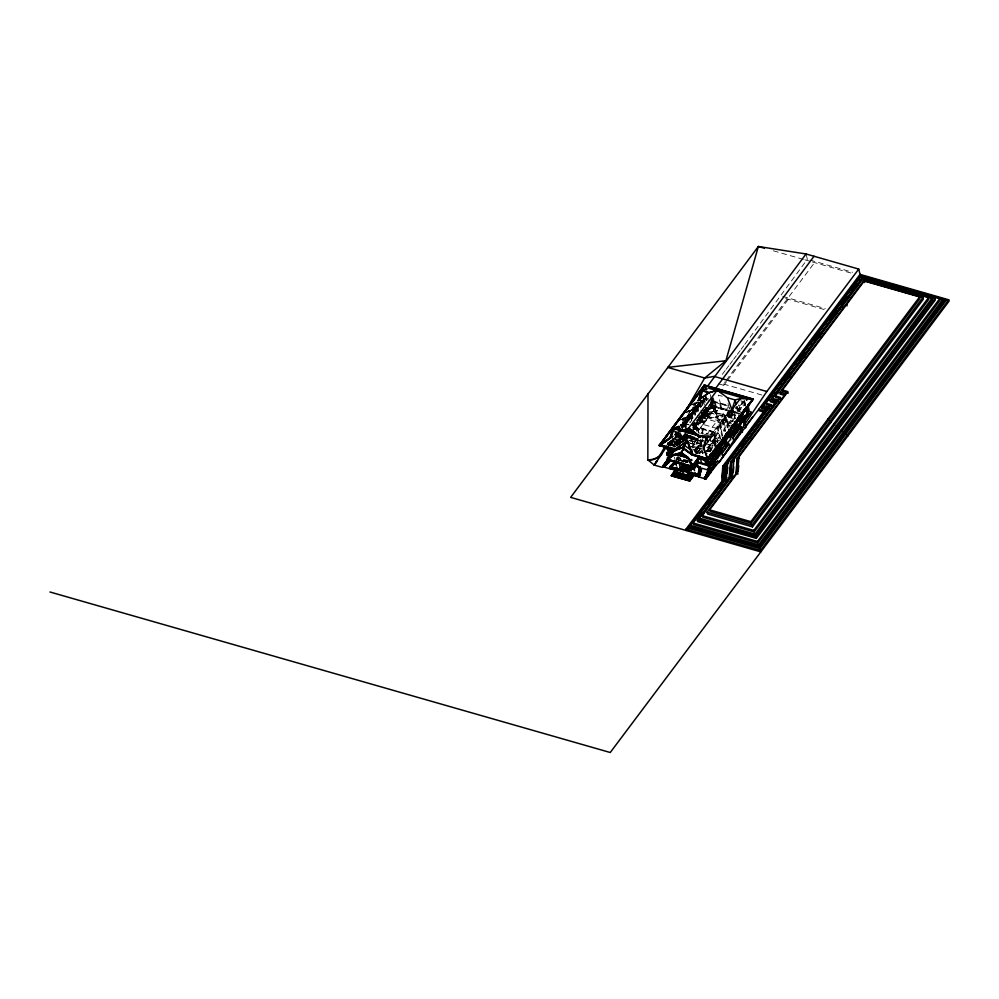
<?xml version="1.0" encoding="UTF-8"?>
<svg xmlns="http://www.w3.org/2000/svg" width="999" height="999" viewBox="0 0 999 999"><rect width="100%" height="100%" fill="white"/><g stroke="black" fill="none" stroke-linecap="round" stroke-linejoin="round"><path stroke-width="0.75" stroke-dasharray="5 3.75" d="M683.079 418.007L683.791 418.419L683.079 419.155M694.305 403.047L695.017 403.608L694.305 404.208M694.317 449.862L695.629 450.237L694.305 450.786M733.603 419.792L731.605 418.156L716.32 414.373C713.636 410.114 719.755 409.902 715.883 412.225L717.232 410.427M668.156 444.78L668.381 443.993L670.079 444.842L668.381 443.993M668.406 444.93L669.342 443.693M668.568 444.73L669.18 443.893L669.68 444.88L670.054 443.893M668.968 444.68L669.63 442.332L671.328 443.181L669.717 442.694M668.943 443.731C671.94 445.754 669.118 440.696 670.117 443.319L669.005 443.156L670.766 443.431L670.341 442.532M670.654 441.446C671.99 440.447 671.827 441.058 671.615 441.82M670.079 444.842L670.304 444.056M672.015 441.77L671.278 440.621M671.328 443.181L671.99 440.821M696.94 405.944L698.638 406.793L696.94 405.944C695.092 407.704 698.95 406.818 697.389 408.454L696.34 407.717M696.653 407.305L696.278 408.291L697.027 406.306M697.302 407.417L697.739 405.844L696.403 407.142M698.239 406.843L698.613 405.844L698.239 406.843L697.589 406.056M697.564 405.107C701.648 406.081 696.078 406.081 698.189 404.283L699.437 404.995M697.389 408.454L698.438 404.445L700.511 404.295L698.813 403.446L700.574 403.721L700.549 402.772L699.687 402.784L700.386 402.984M697.339 405.894L697.989 406.68M698.214 405.232L699.15 403.983L698.363 405.02L699.487 405.182L698.988 404.183M699.213 403.409L699.437 402.622L700.486 403.359M698.638 406.793L699.837 402.572M698.189 404.283L699.887 405.132L700.099 404.345M704.482 398.027L704.332 398.863L709.64 398.676M704.357 399.175L704.982 398.339M705.818 396.728L705.506 397.14M676.598 434.066L675.511 435.514L676.76 435.801M676.985 433.753L676.935 435.264L676.286 434.478M675.686 436.925L675.511 436.201M676.448 434.278C674.45 435.726 678.209 436.338 675.349 435.726M676.273 433.541L676.897 432.704L675.736 434.74L677.322 435.227C679.432 433.429 673.9 433.404 677.946 434.39M676.985 433.079L675.524 437.137M675.361 436.675L676.311 436.101M675.424 435.152L676.373 435.527L677.859 434.028M676.885 435.089L676.048 434.315M677.322 435.227L677.846 433.079M683.603 425.387L684.577 426.011L684.078 423.813L683.191 423.551L682.117 426.036C685.963 427.185 680.819 426.311 682.816 426.923L682.117 427.385M681.805 427.809L682.13 426.973M682.442 426.561L682.367 428.484M683.616 426.823L682.117 426.036L683.965 425.487L683.628 424.026M683.054 426.148L683.378 425.312L682.042 427.959M682.592 427.709L683.141 425.149L683.304 425.886M685.714 422.202L686.725 422.677L686.101 423.501L685.252 422.814M685.863 421.054L687.349 421.84L685.863 421.054L685.326 422.252L686.725 422.677M686.076 420.941L685.326 423.189L686.812 420.741L686.076 420.941L687.025 421.316M685.801 422.565L685.664 423.364M685.876 421.99L686.475 421.578M685.938 422.764L685.714 423.551L685.539 422.814M686.163 421.99L686.475 420.904M686.488 420.217C690.084 421.153 685.064 421.066 687.112 419.393L688.598 420.179L687.112 419.393M687.886 419.705L687.349 419.543C686.413 425.387 687.025 417.282 688.211 420.229L687.662 419.13L688.686 419.193M689.223 419.343L687.737 418.556L689.572 418.007L688.798 416.071L689.697 416.346L690.184 418.531L685.302 425.05L684.415 424.787L689.285 417.832L688.373 418.668M687.349 421.84L687.974 421.004M688.361 417.719L688.049 420.442L686.887 420.167M688.361 420.017L688.998 417.832L687.811 418.918M688.598 420.179L688.823 419.393M688.923 418.406L689.285 417.832M692.357 414.697C689.085 414.573 693.781 414.086 691.808 415.896L690.958 415.222M691.42 415.946L691.108 415.01L691.42 415.946L692.519 413.136L691.033 415.584M690.946 414.273L691.57 413.449L693.056 414.235L691.57 413.449M691.508 414.96L691.37 415.771M691.583 414.385L692.02 413.499M691.87 414.385L692.182 413.299M692.819 411.788L694.305 412.575L692.819 411.788C690.771 413.461 695.791 413.549 692.195 412.612M691.957 414.073L693.056 411.938M692.419 414.135L692.757 413.299M694.505 410.252L693.756 412.837L692.981 412.512L693.768 411.476M693.044 413.299L692.27 414.335M693.119 412.724L693.606 411.688M693.443 410.951C697.027 411.888 692.02 411.8 694.068 410.127L696.178 410.552L706.081 397.365M693.056 414.235L694.068 410.127M694.08 411.064L694.455 410.077M693.518 412.674L694.143 411.85L693.368 411.526M694.367 411.064L694.392 410.651M694.305 412.575L694.929 411.75M694.592 450.836L695.029 449.675L696.053 453.858M682.891 462.425L684.065 459.59M683.154 462.5L684.34 459.665M720.766 439.185L717.719 426.76L718.993 424.15A6.968 4.77 -13.8 0 1 719.517 423.301L720.541 423.002L721.89 428.521M720.541 423.002L721.802 420.417A6.968 4.77 -13.8 0 1 722.314 419.568L723.338 419.268L726.061 430.307M723.338 419.268L724.6 416.67A6.968 4.77 -13.8 0 1 725.124 415.834L726.148 415.522L728.858 426.561M726.148 415.522L727.409 412.937A6.943 4.758 -13.8 0 1 727.934 412.088L730.681 409.665M692.02 447.065L693.568 446.59L693.144 447.727M668.431 444.031L671.028 440.209M674.475 435.102L677.06 431.281M680.506 426.173L696.902 401.923M678.034 443.943L684.09 434.977M686.563 438.161L675.549 435.651L677.347 442.982L675.873 445.092L676.798 445.629M675.649 431.256L679.807 446.753M688.885 416.446L683.566 423.326L683.778 424.225L682.379 422.989L683.978 422.777L684.203 423.663L681.643 427.072L682.991 427.659L681.58 427.235M692.732 418.881L691.708 414.747L694.093 412.475A6.968 4.77 -13.8 0 0 694.804 411.688L694.992 410.227L690.122 417.182L691.008 417.445L695.891 410.939L695.404 408.741L694.505 408.479L689.173 415.859L689.397 416.745L687.986 415.509L689.597 415.297L689.809 416.183L684.802 422.852L685.302 425.05M691.008 417.445L690.509 415.247L695.429 408.703L694.018 407.48L693.743 408.628L695.004 409.265M682.517 423.588L682.792 422.44M688.136 416.108L688.398 414.96M693.743 408.628L694.018 407.48M666.196 446.128L669.555 441.645M674.737 434.815L676.423 432.567M681.555 425.724L682.929 423.027M684.327 424.413L683.915 422.589L688.548 415.547M690.034 416.82L689.622 414.985L694.592 408.466L695.429 408.703M694.917 410.801L694.755 408.079L698.95 402.485M667.956 444.255L669.642 442.02M681.643 426.086L683.279 423.926M694.842 408.454L699.887 401.735M667.757 444.817L669.63 442.332M695.017 408.504L700.898 400.661L701.086 402.098M669.879 442.495L671.952 442.345L670.254 441.496M684.352 423.052L689.248 416.546M690.059 415.459L694.592 408.841M697.19 406.106L697.901 405.644M671.278 440.784L669.342 444.355M675.636 435.077L678.995 430.594M668.843 444.305L671.403 440.896M685.863 429.383L684.452 423.613L701.136 401.386M669.03 444.355L672.09 440.272L673.338 440.621L675.411 437.849M677.31 433.603L677.784 433.653M680.019 425.212L685.252 423.976L680.594 425.686M682.604 418.668L690.833 416.558L680.381 419.98M688.236 411.163L696.453 409.053L686.013 412.475M699.862 403.521L700.724 403.509L700.424 404.208A6.968 4.77 -13.8 0 1 699.712 405.007L697.327 407.267L698.338 411.413M693.843 403.696L702.06 401.586L691.62 405.007M669.168 444.617L672.527 440.134L673.501 440.759L672.964 438.549M675.162 436.65L678.521 432.167M681.905 427.759L683.678 425.312M701.635 401.348L695.379 409.977M667.569 447.227L678.471 432.767M681.83 428.334L703.658 399.213M722.339 374.325L725.149 370.579M726.086 369.33L728.895 365.597M729.832 364.348L732.642 360.602M733.578 359.353L736.388 355.607M737.324 354.358L740.134 350.624M741.058 349.375L743.868 345.629M744.804 344.38L807.354 259.29L806.043 253.971M669.517 445.092L671.128 440.821L672.04 441.009M675.361 437.637L673.276 440.397L672.04 440.047M676.373 435.527L679.957 431.231M687.25 429.408L685.826 423.638L689.447 418.569L688.436 418.094M691.708 414.747L691.995 415.422A6.968 4.77 -13.8 0 1 691.283 416.221L688.885 418.506L689.897 422.652M692.12 414.548L692.282 413.923M697.115 407.342L698.388 406.63M698.925 405.432L700.149 402.822M670.104 445.304L679.495 432.804M670.779 445.279L673.463 441.845M677.035 445.129L675.973 444.817L674.775 439.947L676.161 438.111M672.527 445.054L674.125 444.842L674.35 445.729L672.664 445.641L672.939 444.493M678.433 437.175L679.844 438.399L678.433 437.175L680.044 436.963L680.257 437.849L678.858 436.613M673.089 446.041L673.089 445.092M676.847 440.909L675.461 442.744L676.523 443.057M673.251 446.004L680.531 436.313M672.864 447.365L681.043 436.451L681.268 437.337L674.15 446.815M676.173 444.33L682.305 436.151L701.123 441.546M678.696 441.733L686.188 431.755M681.268 437.337L673.638 446.665L674.912 447.053L676.997 444.293L675.237 437.799M678.671 442.095L677.135 442.095M687.112 434.29L682.742 440.109L680.856 439.71L685.189 433.741M684.352 435.052L677.085 444.767L676.036 444.792M685.576 434.016L676.96 445.566L675.898 445.254L677.185 444.543M682.704 441.67L681.93 438.861L684.827 435.139M685.801 434.178L679.158 443.294L678.621 441.071M718.443 383.816L723.763 385.339L723.438 384.016L725.311 381.518M726.248 380.269L815.334 261.588M677.072 446.64L683.004 438.748M701.335 414.36L700.811 415.06L702.747 415.347L699.3 419.942C694.867 420.654 701.585 421.041 697.689 419.23M697.215 420.292L704.083 410.864L707.804 411.925L706.643 407.405M700.511 416.171L704.108 411.376L707.567 412.375M705.531 409.665L703.858 411.888L705.918 409.777L708.016 418.306M723.763 385.339L726.573 381.606M727.509 380.357L788.386 299.263L788.049 297.939M679.757 444.543L687.15 434.44M692.757 427.235L698.214 419.955L701.048 420.766L697.165 419.917M688.848 432.604L681.78 442.02L678.945 441.208L679.482 443.431M707.854 407.367L709.789 404.782L712.312 405.507M693.456 427.06L693.456 425.874L693.456 427.06L695.366 427.609M711.026 403.334L712.062 401.96L714.56 402.684L709.814 408.991L708.716 408.678L708.029 405.881M693.606 428.047L706.231 411.226M691.783 430.931L695.828 425.524L693.343 424.812M685.239 440.072L688.923 435.177M693.618 428.758L706.405 411.888M685.451 433.628L686.188 438.961L685.014 434.203M692.831 424.076L696.565 425.137L697.19 424.313L693.456 423.239M686.525 438.848L687.187 437.974L677.06 435.077M692.482 430.906L695.766 426.536L697.052 431.743M697.864 423.701L697.24 424.538L693.518 423.464M685.127 441.009L686.625 438.948M692.906 430.894L695.366 427.435L694.767 427.172L697.152 424.9A6.968 4.77 -13.8 0 0 697.851 424.113L702.334 418.331L698.613 417.257M700.973 419.955L700.374 419.692L702.759 417.42A6.968 4.77 -13.8 0 0 703.471 416.633L728.546 423.314M714.397 402.01L707.105 411.725L706.38 408.766M699.288 416.645L703.021 417.719L702.397 418.544L698.663 417.482M686.738 439.735L687.399 438.861L686.438 434.952M694.342 429.607L695.991 427.422L713.024 432.305L711.388 434.49M699.35 416.87L703.071 417.944L703.696 417.107L699.974 416.046M708.353 410.764L707.729 411.6L703.995 410.527L704.62 409.702L708.353 410.764L704.532 409.365M709.827 403.996L710.776 407.817L703.746 417.332L700.024 416.258M687.762 439.048L690.346 435.601L692.657 436.263M698.488 430.369L695.029 429.37L701.46 420.804L700.374 416.371M712.786 405.681L728.795 409.89M731.842 426.311L703.633 418.119L705.232 415.984L704.108 411.376M706.505 413.661L707.205 413.361L706.131 408.966M705.169 410.914L705.331 411.588L709.39 406.181L712.075 406.955L712.986 405.731M698.875 432.742L697.452 426.973L699.088 433.628M711.962 401.099L713.386 406.63L712.187 408.229L710.938 403.121L712.137 401.536L727.547 405.944M712.387 408.279L713.348 406.993M713.548 407.055L712.349 408.641L710.938 408.241L707.342 413.024L707.941 413.199C706.393 415.547 708.915 412.912 709.078 414.822M709.003 414.797L709.852 413.748L711.151 414.123M710.264 413.873L711.201 412.624L712.087 412.874M674.912 461.788L678.87 456.518M690.546 440.946L693.493 437.013L690.034 436.026M710.714 413.998L711.65 412.749M715.559 407.629L714.535 402.222M690.833 440.884L692.719 438.411M708.603 417.52L710.227 417.644L709.39 417.744M715.659 408.129L708.928 417.082L714.66 417.432L708.378 417.819L698.114 430.869L710.539 414.31L706.718 413.224M675.249 462.237L679.42 456.68M690.521 436.226L691.32 440.671L689.959 435.139M702.072 444.543L694.642 442.42L693.493 437.762L695.966 434.478M675.923 461.625L678.858 457.342M716.445 407.879L715.421 402.472M678.059 459.677L679.645 457.567M707.729 411.838L713.998 411.625L715.147 410.102L712.237 398.276M702.909 434.265L701.723 428.196L703.134 433.966M716.982 411.463C713.336 410.052 718.756 411.376 716.108 413.511L714.51 413.049L715.584 410.439L712.262 396.903M679.407 461.088L680.119 460.152L686.013 461.838M697.364 438.199L692.931 444.118L691.508 438.349L693.044 443.956M700.823 433.591L704.283 428.971L701.785 433.491M694.642 442.42L697.926 438.037L696.016 437.487M696.153 440.659L697.152 439.31L697.826 439.872M691.82 446.765L698.164 438.311M720.878 409.153L719.854 403.746M681.58 462.312L683.89 459.552M698.313 440.01L696.078 443.007L696.59 444.33L701.735 445.991M698.713 440.122L696.565 442.994L696.977 444.068L702.447 445.641M716.071 416.995L716.882 415.921M721.765 409.403L720.741 403.996M717.682 416.146L716.433 417.807M688.099 462.038C686.55 463.848 683.403 461.476 685.239 459.515M690.084 443.294L701.448 446.553L700.149 440.634L683.104 435.751L684.153 440.01M718.481 416.371L717.132 418.693L730.381 422.352M694.904 449.862L701.385 441.246L694.005 450.449L702.697 452.934M703.184 442.22L702.447 439.198L703.109 438.311M694.492 450.849L702.409 440.309L702.622 441.196L694.517 452.01M706.855 434.378L717.532 420.154L718.081 422.377L722.714 416.196L722.314 414.573L727.996 407.392M698.9 445.179L697.527 447.015L698.151 448.626L701.872 449.7M695.067 450.749L695.629 450.087L696.315 452.872M699.437 445.329L698.189 447.003L698.688 448.276L702.272 449.3M695.179 451.835L701.111 443.943L687.175 439.947M695.541 451.935L701.673 443.756L681.593 437.874M695.641 454.295L701.56 446.403L700.149 440.634M710.339 434.702L712.811 431.418L714.447 438.074L711.163 442.445M696.927 453.209L701.435 447.202L702.11 447.402M710.676 434.89L712.974 431.83M696.977 453.434L701.485 447.427L700.311 442.669L701.51 442.17L700.836 441.97L701.947 446.516M717.719 426.76L713.348 431.531L714.76 437.287M697.127 453.521L701.723 447.415M709.902 437.1L713.186 432.717C717.881 430.856 714.31 438.174 717.357 442.432M730.032 411.163L714.273 432.155L716.608 441.695M699.288 453.284L701.91 449.787M712.737 435.377L731.068 410.939M729.944 417.769C728.92 414.535 732.03 414.273 728.858 416.283L714.972 412.137M730.906 414.348C730.356 415.896 734.352 416.021 730.818 415.422L730.356 416.346L732.217 416.458M740.409 412.624L738.586 405.207L740.371 405.357L744.093 400.412M712.637 441.408L712.649 440.222L713.948 441.421L715.908 438.811L714.747 438.486L716.171 444.255M715.521 436.276L718.044 432.917L690.184 424.887M730.157 416.908L731.755 417.37M716.745 438.736L714.61 438.486L711.325 442.857L710.089 438.124M718.044 432.917L718.031 434.103L717.819 433.216M711.163 443.668L709.09 446.441L710.439 451.248L707.379 450.312M709.265 446.491L711.338 443.718M712.999 441.521L714.76 446.178M713.736 440.534L715.684 437.924M732.367 415.659L731.48 410.664M707.367 449.413L708.491 447.927M711.538 443.756L714.822 439.373L719.667 440.759M731.867 410.776L732.966 415.209L731.817 416.733L734.652 419.056M744.592 400.374L740.534 405.769L738.586 405.207M707.767 449.737L709.028 448.076M713.723 441.983L714.909 445.966M706.493 451.91L710.326 446.79M712.412 444.031L714.285 441.521L711.488 440.721M708.179 450.062L709.552 448.226M708.84 451.098L710.751 448.539L711.438 451.336M732.504 420.392L731.718 421.428L733.316 421.89M712.275 448.214L710.376 451.024M710.252 451.198L711.638 449.35M714.335 445.754L715.784 443.831M674.775 439.947L675.549 439.073M697.327 407.267L697.614 407.942A6.968 4.77 -13.8 0 1 696.902 408.741L694.055 411.476M697.152 419.555L698.164 423.688L697.564 423.426L699.949 421.166A6.968 4.77 -13.8 0 0 700.661 420.367M676.111 445.542L676.111 444.73M693.006 428.346L693.006 427.272M694.155 403.284L701.635 401.074M691.932 404.595L702.06 401.586M690.047 410.314L696.028 408.541M686.325 412.063L696.453 409.053M682.916 418.256L690.396 416.034M680.694 419.555L690.833 416.558M680.331 424.8L684.814 423.464M680.906 425.262L685.252 423.976M695.029 410.414L694.954 408.941M694.63 410.801L695.154 410.964M693.518 411.326L694.392 411.588M694.605 411.226L693.83 410.901M694.842 411.376L693.693 412.05M693.219 412.674L693.606 413.037M692.282 412.987L692.657 413.349M692.894 413.511L691.783 413.349M693.681 413.411L692.12 413.186M691.033 414.647L692.432 415.072M691.271 414.797L692.045 415.122M691.108 415.01L691.808 415.896M688.898 418.818L688.124 418.506M689.135 418.981L688.161 420.042M686.575 420.579L687.437 420.854M687.899 420.641L686.738 421.316M686.201 421.491L686.962 421.89M686.251 421.678L686.8 422.102L685.239 421.878M686.263 421.94L686.65 422.302M685.326 422.252L685.701 422.614M685.564 422.402L686.338 422.714M683.716 425.499L682.742 425.199M683.154 426.098L683.528 426.461M682.205 426.398L682.579 426.76M682.292 426.773L682.467 427.16M682.055 427.547L682.442 427.909M677.934 433.441L677.222 433.229M676.36 433.903L677.147 433.816M677.622 433.866L676.673 433.491M676.223 435.052L676.773 435.477M703.733 400.012C701.773 401.536 704.67 399.088 703.021 399.8M699.974 403.121L699.462 403.571M698.9 403.821L700.411 403.933L701.098 406.968M699.4 404.145L700.411 403.933M697.652 405.482L698.551 405.756M699.175 405.594L698.276 405.319M699.263 405.956L697.502 405.694M697.527 406.63L698.076 407.043M696.965 406.893L697.652 406.143M696.803 407.767L696.091 407.555M670.903 441.608L671.678 441.233M671.852 441.983L670.966 441.695M671.141 442.445L670.029 442.282M670.217 443.019L671.303 442.232L670.366 443.481M707.904 413.511L714.56 413.274L716.021 414.086M706.967 398.451L704.457 398.526L705.182 401.486M710.701 413.324L711.625 413.499M728.858 416.433L714.76 412.712M694.03 450.212L695.604 450.312M709.34 405.532L710.501 404.57M810.014 260.065L852.584 272.252M773.351 250.799L803.358 259.39M804.857 259.815L810.851 261.538M812.362 261.963L852.859 273.576M782.729 296.416L825.299 308.604M785.714 298.501L825.624 309.94M723.438 384.016L762.175 395.104M722.252 396.253L718.368 395.142L720.429 403.534M712.699 400.936L728.396 405.432M735.526 407.48L739.809 408.703M704.532 398.976L710.314 400.636M711.763 401.049L727.459 405.756M736.176 408.254L743.431 410.327M735.239 408.154L741.807 410.04M700.561 400.836L701.173 402.46M700.199 400.986L701.036 401.236M731.668 410.714L738.848 412.774M702.06 402.722L700.923 402.31L701.897 402.934M739.934 413.449L709.59 404.795L702.06 414.835L708.666 416.808L706.48 407.642M713.386 406.63L739.21 414.036L713.161 406.943L711.738 401.398M700.686 403.334L699.437 402.622M698.813 403.446L699.612 404.021M712.524 408.104L710.776 407.817M698.438 404.445L699.887 405.132M697.964 405.07L699.325 405.382M715.147 410.102L717.307 410.726M730.793 414.585L732.966 415.209M698.051 405.432L698.763 405.644M715.584 410.439L717.057 410.377M731.031 414.86L732.629 415.322M706.355 408.379L709.203 409.19L708.516 406.393M715.122 411.351L716.72 411.813M715.172 411.576L716.77 412.025M696.315 406.768L697.926 407.255L698.601 410.289M714.909 411.913L716.508 412.375M696.815 407.093L697.514 407.305M714.71 412.487L728.858 416.283L729.108 418.032M696.253 407.355L697.614 407.667M730.207 417.132L731.805 417.594M696.141 407.742L697.302 408.079M696.428 408.091C697.889 408.803 696.927 406.955 696.59 407.879M694.755 408.079L695.641 408.341L701.523 400.499L702.784 405.444M692.644 407.829L726.198 417.445M703.97 411.576L702.784 411.438M732.329 420.342L733.303 420.616M716.62 416.258L718.219 416.72M732.242 420.741L733.041 420.966L731.468 421.778M716.358 416.608L717.956 417.07M731.98 421.079L732.779 421.316M717.694 417.407L715.684 416.883L716.495 415.809L718.656 416.421L717.294 418.581M715.846 417.295L717.444 417.757M715.584 417.644L717.182 418.106M709.29 415.984L705.831 414.985L704.457 409.428L705.519 415.397L708.978 416.396M717.319 418.781L730.269 422.49M705.057 415.434L702.21 414.622L701.186 410.452M697.939 417.869L701.66 418.931M706.355 420.517L703.533 410.089M687.986 415.509L689.809 416.183M701.46 420.804L704.919 421.79L703.696 417.107M704.607 422.215L701.148 421.216L699.787 415.659M704.632 422.802L700.836 421.628L699.475 416.071M704.07 423.064L700.524 422.053L699.163 416.483M684.228 419.043L690.059 420.716M695.891 422.39L717.781 428.658M694.143 422.627L697.914 423.926M692.782 423.851L696.565 425.137M692.157 424.687L695.828 425.524M685.826 423.638L688.736 424.475M682.379 422.989L684.203 423.663M684.452 423.613L691.545 425.649M692.969 426.061L697.227 427.285M701.485 428.496L714.884 432.38M715.334 432.967L718.256 433.803M699.425 429.12L695.966 428.134L694.592 422.565M695.654 428.546L699.113 429.533M698.801 429.957L695.341 428.958L693.968 423.401M680.157 425.549L685.714 427.147M716.046 435.826L706.081 433.354L714.422 435.739M681.318 426.248L684.09 427.048L682.492 420.167M704.407 434.328L708.241 435.427M712.424 440.522L717.232 441.908M710.077 440.684L716.246 442.445M713.786 442.182L712.524 441.82L712.649 440.222M693.081 436.65L688.199 435.252L682.966 442.232L680.806 433.429M686.825 435.127L689.672 435.939M689.722 436.438L693.181 437.425M694.118 437.562L697.951 438.661M688.648 436.363L687.499 436.039L686.438 431.718M693.493 437.762L697.564 438.923M704.545 440.921L700.274 439.697L700.499 440.584M692.869 437.849L689.41 436.85L688.049 431.293M692.494 438.349L702.622 441.196M700.024 440.784L682.991 435.901L684.04 440.159M708.466 444.443L711.188 445.217M677.085 435.651L686.613 438.386M687.399 438.861L677.285 435.964L680.169 432.117L682.729 442.532M707.329 444.567L710.227 445.404M681.817 437.362L682.492 437.562M681.817 437.574L691.545 440.359M690.634 440.821L693.119 438.149L694.517 438.549L693.568 439.91A1.661 1.136 -13.8 0 0 695.604 439.235A1.661 1.136 -13.8 0 0 696.091 440.634M682.03 438.461L685.789 439.548M681.805 438.761L684.215 439.46M708.004 446.241L712.462 447.515L715.746 443.144L714.61 438.486M680.831 439.56L682.779 440.259M708.066 447.252L710.801 448.027M706.73 447.415L712.1 448.776M690.197 443.144L702.322 446.565M707.304 449.925L710.189 450.749M702.584 448.888L699.213 447.927L698.85 446.978M706.068 450.399L710.414 451.635M706.231 450.811L710.326 451.985M689.859 446.353L697.627 448.576L688.498 441.908M677.347 442.982L678.596 443.331M671.453 442.02L671.241 442.145M670.341 441.87L671.952 442.345M675.749 443.931L676.997 444.293M692.382 449.075L703.746 452.322M668.269 443.069L675.661 445.192M669.093 443.531L669.805 443.731M669.992 443.806L670.704 444.006M673.388 445.517L674.45 445.829M676.036 446.803L668.855 444.755L668.456 443.131M695.491 452.485L702.896 454.508L702.497 452.884M685.302 459.765L688.598 460.714M684.989 460.177L687.187 460.814M685.052 460.427L688.348 461.376M684.74 460.851L688.036 461.788M684.802 461.101L687 461.725M684.49 461.513L687.787 462.462M694.143 410.489L695.891 410.939M693.206 411.738L693.98 412.05M693.905 412.624L693.356 411.938M691.345 414.223L692.507 414.498M689.622 414.985L690.509 415.247M690.184 418.531L689.223 417.907M686.413 420.791L687.587 421.054M685.052 422.839L686.101 423.501M683.915 422.589L684.802 422.852M682.517 425.986L683.678 426.248M676.76 433.853L677.472 434.066M676.198 434.115L677.547 434.44M675.649 434.365L677.247 434.852M676.623 435.689L675.511 435.514L676.698 436.051M675.287 436.301L676.073 436.888M674.113 438.336L674.75 438.174M672.814 440.059L673.613 440.646M700.736 403.796L700.037 403.484L700.749 406.418M695.117 411.276L694.517 411.001L695.529 415.147M688.011 410.776L689.16 411.451L691.558 421.216M689.347 410.801L688.074 411.638L689.16 410.639L691.795 420.704M744.942 401.798L745.641 404.645M744.455 401.898L745.541 406.331M743.955 400.986L745.004 405.257M743.718 401.286L744.779 405.569M743.556 401.348L744.642 405.794M742.282 401.086L743.618 407.155M740.321 397.664L742.394 406.106M738.81 404.907L740.634 412.312M738.848 409.19L739.472 411.738M737.212 406.443L739.272 414.835M736.987 406.755L739.048 415.134M736.275 406.556L738.698 416.645M733.641 411.076L735.526 418.743M732.692 407.992L735.239 418.344M734.015 414.235L735.102 418.631M732.367 408.254L733.441 412.649M733.803 414.11L734.889 418.506M731.006 411.001L732.966 418.981M729.67 407.742L732.005 417.02M728.009 403.521L731.605 418.156M729.07 411.8L731.231 420.591M728.246 411.675L731.293 424.1M727.934 412.088L729.969 420.367M727.409 412.937L730.119 423.976M728.633 424.063L729.282 427.072M725.436 415.409L728.146 426.461M725.124 415.834L728.171 428.246M724.6 416.67L727.309 427.722M722.627 419.155L725.686 431.58M722.314 419.568L725.024 430.606M721.802 420.417L724.512 431.456M719.817 422.889L722.564 435.726L719.517 423.301M713.361 397.789L714.56 402.684M718.993 424.15L722.04 436.575M715.709 412.175L716.32 414.373M710.239 394.555L711.325 399.001M710.963 398.638L714.56 413.274M711.088 399.8L713.998 411.625M711.138 403.184L712.075 406.955M716.957 426.71L720.004 439.123M709.852 400.124L711.101 405.219M717.394 439.011L718.056 442.033M708.928 405.369L709.814 408.991M717.057 439.972L717.732 442.732M705.769 395.217L706.793 399.4M705.968 397.502L706.655 400.299M705.406 396.403L706.43 400.599M704.17 398.514L705.132 402.147M704.045 398.838L704.907 402.447M706.206 407.629L707.642 413.486M703.845 398.414L704.57 401.373M714.285 441.521L715.346 445.841M703.608 398.713L704.332 401.648M705.631 407.742L707.067 413.324L705.032 415.934L703.583 410.164M705.444 407.692L706.892 413.773M703.209 400.212L704.67 406.143M705.794 411.863L706.892 416.296M705.619 411.813L706.705 416.246M702.584 400.412L703.321 403.371M701.648 400.162L703.021 405.744M701.41 400.686L703.471 409.053M700.361 401.923L701.735 407.492M703.109 413.449L704.32 418.431M702.796 413.873L703.471 416.633M702.547 413.736L703.633 418.119M701.947 412.063L702.747 415.347M699.712 405.007L700.386 407.767M701.036 410.664L702.759 417.42M702.06 416.845L703.146 421.291M701.872 416.795L702.971 421.241M700.024 416.595L701.048 420.766M696.902 408.741L697.577 411.501M699.275 418.406L699.949 421.166M695.017 403.459L697.065 411.825M696.827 411.526L694.78 403.159L694.193 403.646L696.827 412.35M697.552 415.309L698.875 420.716M693.718 405.207L695.779 413.574M694.804 411.688L695.479 414.448M696.84 419.967L697.851 424.113M696.89 420.666L697.564 423.426M694.093 412.475L694.78 415.234M696.465 422.14L697.152 424.9M700.986 441.133L701.735 444.155M702.122 450L703.071 453.858M692.307 415.01L692.994 417.769M694.28 422.977L696.078 430.494M694.08 424.413L695.054 427.847A6.968 4.77 -13.8 0 1 694.342 428.646L693.318 424.5M694.005 425.199L695.029 429.37M691.283 416.221L691.97 418.981M697.427 446.466L697.976 448.676M688.111 412.687L690.509 422.452M695.579 450.062L696.328 453.084M683.791 418.419L685.838 426.785M685.601 426.486L683.553 418.119L682.966 418.593L685.601 427.297M685.401 434.315L686.85 439.835M683.953 436.251L684.69 439.273M683.566 436.138L684.303 439.16M683.016 436.863L684.128 441.408M682.305 436.151L683.453 441.208M679.882 432.867L682.28 442.632M679.994 433.966L682.042 442.332M679.645 433.391L681.693 441.758M678.259 433.229L680.656 442.982M679.62 446.69L675.724 430.844L679.545 447.102M675.586 433.116L678.421 444.642M674.837 430.581L678.721 446.441M674.675 430.794L678.571 446.64M680.694 458.529L681.38 461.326M680.344 457.954L681.031 460.739M680.119 460.152L680.307 460.939M678.608 456.406L679.645 460.589M673.613 439.373L675.674 447.739M677.946 457.08L678.983 461.276M673.376 439.073L675.436 447.44M677.572 456.73L678.596 460.914M672.165 435.864L674.912 447.053M673.713 445.392L673.925 446.278M676.423 457.405L677.11 460.202M671.99 439.722L674.387 449.488M674.362 457.105L675.049 459.902M669.767 441.383L670.878 445.929M669.567 441.333L670.691 445.866M669.455 441.483L670.566 446.016M667.519 442.357L668.206 445.154M686.263 435.352C687.836 437.35 688.274 433.229 686.263 435.352M703.109 412.924C704.67 414.91 705.107 410.789 703.109 412.924M677.584 441.783L678.471 442.033L677.584 441.783"/><path stroke-width="1.5" d="M648.001 393.506L647.839 459.852L654.22 465.072L662.212 467.357L664.735 464.56M699.737 466.97L693.618 465.696M706.805 453.284L706.305 453.958M712.737 445.392L712.225 446.066M718.656 437.5L718.156 438.174M724.275 430.02L723.763 430.694M729.894 422.54L729.382 423.214M735.501 415.06L734.989 415.734M741.121 407.592L740.609 408.254M747.04 399.687L746.528 400.362M677.147 467.232L675.611 467.557M695.242 472.564L694.767 473.051M698.975 474.363L698.888 477.11A14.76 10.102 -13.8 0 0 700.461 474.4M721.64 483.391L722.776 466.208L764.272 410.926L758.728 409.34L759.065 410.676L764.597 412.262L764.272 410.926M722.165 477.634L722.839 470.417M723.114 481.231L724.575 465.372L766.882 409.028L761.35 407.442L860.526 275.299L945.603 299.675L945.853 300.687L759.764 548.613L688.811 528.284L688.561 527.272L723.114 481.231L723.363 482.255L723.763 477.922M724.025 475.037L724.575 465.372M724.5 480.207L725.961 464.348L768.93 407.117L763.386 405.544L860.851 275.699L942.994 299.225L943.281 300.399L758.903 546.028L690.896 526.535L690.609 525.374L724.5 480.207L724.787 481.381M725.062 478.496L725.724 471.291M726.198 478.921L727.672 463.061L771.44 404.745L765.908 403.159L861.238 276.149L939.747 298.639L940.109 300.125L757.866 542.919L693.481 524.475L693.119 522.989L726.198 478.921L726.573 480.394L726.835 477.51M727.235 473.189L727.771 467.42M729.133 478.009L730.594 462.15L775.624 402.147L770.092 400.562L862.125 277.972L934.964 298.838L935.264 300.037L756.33 538.424L697.602 521.59L697.314 520.392L729.133 478.009L729.42 479.208L729.819 474.875M730.094 472.003L730.756 464.785M730.569 476.71L732.03 460.851L777.771 399.912L772.239 398.326L862.412 278.197L932.104 298.152L932.467 299.613L755.381 535.539L699.812 519.617L699.45 518.156L730.569 476.71L730.931 478.171M731.193 475.287L731.73 469.518M732.492 475.412L733.953 459.552L780.594 397.415L775.062 395.829L862.874 278.833L928.546 297.652L928.908 299.151L754.183 531.93L702.647 517.157L702.285 515.659L732.492 475.412L732.866 476.91M733.266 472.589L733.79 466.82M779.882 392.407L785.426 393.981L737.299 458.104L735.826 473.963L707.105 512.225L707.542 514.023L752.447 526.885L923.288 299.288L922.839 297.502L863.81 280.582L779.882 392.407L780.331 394.193L784.477 395.379M736.4 474.3L736.8 469.98M737.337 464.21L737.299 458.104M737.537 472.664L739.01 456.805L787.949 391.608L782.417 390.022L864.21 281.056L919.592 296.915L919.954 298.401L751.248 523.151L709.989 511.326L709.627 509.852L737.537 472.664L737.911 474.15M738.174 471.266L738.711 465.497M699.475 466.92L698.301 474.75L688.523 471.94L700.149 457.03M714.884 450.174L714.685 449.425M715.034 449.962L715.409 448.963M715.734 447.902L716.358 447.065M715.821 448.926L715.197 449.75M715.983 447.952L716.533 448.464L716.658 447.302M716.807 447.102L717.02 446.316M716.533 448.464L717.07 447.265L715.946 447.115M717.294 445.816L716.97 446.89L717.182 446.103M718.119 444.855L717.532 446.64L716.62 446.466M716.67 446.653L717.781 446.803L717.906 445.641M720.791 442.52L721.003 441.733M721.753 440.771L721.99 439.91M721.802 440.946L722.152 439.697M722.252 440.072L721.94 440.484M722.964 438.261L723.276 439.198L723.813 437.999M722.876 439.235L723.239 438.249M723.276 439.198L722.989 438.086M725.986 433.741L725.873 434.89M725.986 435.089L726.36 434.09M725.611 434.727L726.398 435.04L726.51 433.878M726.398 435.04L727.022 434.215L725.936 434.902M727.222 432.729L727.01 433.516L727.634 432.692M729.22 429.77C728.771 433.566 729.07 429.32 729.52 430.881M731.693 427.485L732.067 426.486M732.217 426.286L731.58 427.297M732.105 427.435C733.653 426.111 730.744 425.761 732.729 426.61M734.927 422.177L734.814 423.326M735.239 421.753L735.027 422.54M708.915 458.141L708.89 457.205M709.452 456.943L709.315 458.104L709.852 456.905M710.389 455.032L710.114 456.306M709.989 455.082C712.836 454.47 708.353 457.467 710.389 455.694L709.677 455.494M710.314 456.281L710.926 453.833M709.615 456.068L711.188 455.606M711.325 453.783L711.251 455.032L710.551 454.832M712.162 452.834L711.563 454.62L710.863 454.408M710.451 454.458L711.812 454.782L712.349 453.571M738.224 418.119C735.227 421.453 743.431 417.557 741.27 421.203M738.536 417.694L738.573 418.643L738.011 418.231M738.323 418.481L739.098 417.445M739.26 417.232L739.123 418.394L737.974 418.044M739.123 418.394L739.66 417.195L738.698 417.495M739.884 415.746L739.834 416.221M740.346 415.784L739.572 416.82M739.422 416.358L740.371 416.733L740.908 415.534M741.033 414.373L741.058 415.322M740.971 414.947L740.459 414.722M742.22 413.024L743.343 413.074L743.418 411.7M743.955 409.827L743.731 410.614L744.592 410.614M744.355 409.79L744.043 410.864L745.192 408.841M743.481 410.452L744.842 410.776L745.379 409.578L744.567 409.665M745.903 408.379L745.291 409.203M745.841 408.953L746.216 407.954M686.388 409.59L704.695 378.022L725.886 360.751L758.353 246.491L806.043 253.971L858.728 269.068L860.364 275.724M680.856 454.058C678.945 454.882 680.606 453.908 680.431 453.221M687.762 431.356C689.547 430.107 685.963 428.221 688.299 430.569L689.61 430.219L688.461 430.594M688.398 430.919C690.721 431.73 688.711 431.143 688.074 431.855C688.511 429.12 692.594 433.878 694.854 433.291M660.776 446.016L661.001 445.329M707.404 460.002L708.291 460.252L753.271 399.038L704.283 385.002L659.14 445.542L670.042 437.949L673.214 428.146L678.458 426.735L681.031 430.719M673.388 428.521L670.267 438.136L660.589 444.88L675.324 449.1L687.512 440.621L692.582 454.046L708.628 459.328L707.504 459.29M674.2 428.758L671.166 436.938M704.283 385.002L706.842 388.923L701.598 390.334L698.413 400.149L701.71 396.553M698.776 399.662L701.773 390.709M700.037 398.788L702.572 390.959M692.906 454.458L692.682 455.157L687.362 441.071L674.575 449.962M703.583 447.564L706.768 437.762L712.012 436.351L703.583 447.564L708.129 459.577L692.032 454.97L682.517 448.002L675.224 450.149L659.14 445.542L704.357 385.302L753.346 399.338L752.472 399.288L707.841 458.741L708.129 459.577L752.784 399.513L704.357 385.302M706.842 388.923L701.685 390.696L708.628 392.682L697.901 400.624L709.315 392.557L717.157 390.222L727.422 397.739L731.967 409.752L735.139 399.95L740.384 398.539L753.346 399.338M679.308 468.818L680.694 468.394M676.748 472.352L678.558 469.642L676.748 472.352L687.749 475.499L689.572 472.789L692.557 474.887L689.123 479.458L672.802 474.775L675.699 470.054L671.952 475.037L689.397 480.244L693.094 475.037L705.806 479.095L710.689 472.577L710.414 471.466L710.489 472.527L705.719 478.883L704.77 477.572A26.199 17.932 -13.8 0 0 707.966 470.766L707.754 470.704A25.974 17.782 -13.8 0 1 704.457 477.672L704.732 478.783L708.229 470.079L701.261 468.081L698.888 477.11L698.413 475.199A14.76 10.102 -13.8 0 0 700.137 467.033L693.568 465.234M688.149 431.381L689.422 432.217L689.947 431.58L688.885 430.444L689.535 431.905M680.831 454.158L681.73 454.632C681.73 456.181 680.219 453.471 681.568 454.258M682.305 463.836L680.232 468.481M680.506 468.556L682.567 463.911M689.173 465.809L687.1 470.442M687.861 472.527L687.399 470.404L689.435 465.884M657.017 461.338L654.22 465.072L656.418 461.276M659.365 456.206L662.399 452.972A13.511 9.59 -19.8 0 1 647.839 459.852A10.04 6.868 -13.8 0 0 659.365 456.206L664.76 446.89M654.22 465.072L666.708 446.59M707.242 386.613L806.043 253.971M667.507 459.528L674.3 449.912L682.392 447.49M715.222 388.923L814.035 256.256M718.943 462.649L766.832 391.496L858.728 269.068M704.495 385.552L659.652 445.067L671.178 436.8M659.702 445.367L704.507 385.676M704.794 387.425L704.158 386.663L660.701 444.23M670.042 437.949L673.301 428.509L680.257 430.494L678.908 431.431L680.269 431.818L681.618 430.881L698.176 435.626L698.738 437.112L700.099 437.5L699.537 436.014L706.405 437.974L703.284 447.602L707.317 458.266M674.5 428.184L678.458 426.735M666.733 446.928L665.484 447.252M666.832 447.315L671.565 448.501L673.176 449.987L674.862 449.787L673.938 448.851L673.089 449.625M674.462 451.211L667.282 449.163L666.932 447.177M667.282 449.163L667.807 448.464M666.62 452.922L668.019 454.145L666.62 452.922L668.219 452.709M687.674 429.208L683.266 430.619L696.603 434.265M666.758 453.509L667.032 452.36M670.217 448.813L669.805 449.375L670.866 449.675L671.465 448.826M667.182 453.908L667.182 452.959M670.604 451.548L667.931 455.107L667.02 455.057L669.617 450.849M667.544 455.207L670.129 450.999M670.866 448.638L671.316 449.463L671.728 448.901M667.02 455.057L670.079 451.398M671.99 448.976L671.041 449.388M672.514 452.584L671.84 449.612L672.989 449.25M671.428 455.207L668.656 454.42L669.13 453.796M670.054 452.697L668.831 448.326M674.15 449.925L672.702 448.838L671.94 449.975L672.964 448.913M693.993 432.579L688.998 428.921L679.595 431.293L688.261 428.733L717.157 390.222M673.888 449.85L672.814 449.55L673.239 448.988L675.037 450.524M673.676 448.776L673.001 450.287L673.726 448.963M671.003 452.972L667.307 457.892L667.906 460.327M673.438 450.062L674.213 448.926M669.193 456.243L671.066 453.746M673.713 450.149L673.701 449.113L675.187 448.863M688.124 430.781L685.551 430.02L688.711 430.519L687.774 431.381M674.737 449.075L673.975 450.224L675.124 450.899L667.295 448.651M689.235 458.866L692.282 467.045L667.082 459.827L674.837 449.45M672.002 475.262L675.749 470.279L663.199 466.883L662.924 465.771L667.819 459.265M668.406 458.628L669.942 456.593M671.503 454.508L675.274 449.238L673.501 449.063M668.706 462.425A26.199 17.932 -13.8 0 0 664.185 466.983L663.236 465.671L668.006 459.315M689.36 430.856L689.51 428.783M668.081 459.627L663.311 465.984L663.985 466.183A26.199 17.932 -13.8 0 1 670.341 460.277L670.267 459.965A26.199 17.932 -13.8 0 0 663.91 465.871L663.236 465.671M689.622 430.931L690.821 430.994M663.199 466.883L664.834 464.722M666.458 462.549L668.081 460.377M689.51 432.03L689.934 430.519M690.509 431.406L690.933 430.869L689.872 430.294M691.508 430.244L690.009 431.93L694.068 432.13M691.483 432.505L690.234 432.417L691.645 431.855L691.071 431.193M690.759 431.605L691.183 431.056L691.67 432.13M690.259 432.117L691.758 430.432M673.751 454.92L675.848 454.033L688.323 457.604L689.422 459.415L680.544 452.909L673.751 454.92L667.02 459.602L692.232 466.833M692.195 432.53L691.57 432.33M686.313 456.78L677.434 454.233L686.425 456.643L682.642 453.883M674.337 450.062L682.429 447.639L687.362 441.071M682.517 448.002L687.3 441.683L692.032 454.22L682.829 447.614M677.996 454.258L681.518 455.107M679.295 453.558L680.319 454.483L680.843 453.658M683.428 463.923L680.319 469.655L670.516 466.783L670.566 467.432L674.837 463.074L673.563 462.362L673.738 461.451L675.137 462.674M680.544 452.909L684.29 447.927M684.44 448.226L680.631 453.259L688.773 459.228M676.473 461.8L674.874 463.911L673.863 463.199L674.612 462.187L673.438 461.85M681.206 453.309L681.755 453.946L681.58 453.246M682.167 455.319L681.018 454.083L680.481 454.707L681.518 454.907M681.48 453.871L681.518 452.897M681.418 455.219L681.743 453.821M681.805 454.17L681.992 454.932L682.017 453.896M682.255 455.482L683.216 454.021L682.654 454.682M683.279 455.132L682.979 454.27M683.478 455.332L682.367 455.344L684.49 455.382M698.401 435.364L699.475 436.151L698.95 436.85L698.501 435.227L688.973 428.246L688.348 429.083L698.95 436.85L699.6 437.025L699.05 435.552L712.012 436.351M684.065 455.282L682.255 455.119L683.004 454.295M693.731 475.636L689.672 481.031L671.216 475.749L675.212 470.117M672.802 474.775L676.648 469.917L674.375 473.801L688.573 477.872L691.383 474.138M691.97 474.513L688.848 478.658L673.588 474.288L676.648 469.917M674.375 473.801L677.609 469.78L675.961 472.839L688.024 476.298L690.209 473.389M690.796 473.763L688.299 477.085L675.162 473.326L677.609 469.78M675.162 473.326L678.134 469.93M679.857 468.494L679.22 469.343L679.795 468.231L680.956 468.806L680.019 468.806M680.619 470.991L680.731 468.593L679.32 469.031L679.732 470.729L681.093 470.367M680.269 469.542L680.893 468.543M679.732 470.729L680.169 469.98M681.618 468.344C681.655 466.708 689.497 468.956 688.211 470.242L681.618 468.344L681.106 469.655L687.087 471.353M682.429 447.639L692.07 454.707L707.841 458.741M680.918 470.242L687.15 471.615L687.787 470.766L686.675 470.292L687.462 472.939L686.151 470.991L687.562 470.554M686.725 464.872L684.153 471.266M684.977 469.542L682.192 473.701L682.005 476.311M681.73 475.199L681.693 476.723M681.48 475.836L680.444 478.384L680.706 477.747M681.218 476.473L681.068 477.559M680.956 477.11L680.756 477.972M685.988 471.041L686.625 470.179L687.724 470.504L687.787 472.602M731.967 409.752L740.384 398.539M686.051 471.303L686.688 470.442M687.1 471.503L687.724 470.504M688.461 469.567L688.711 468.906L682.117 467.008M698.701 455.944L699.175 457.092M698.551 456.58L699.862 456.618L690.983 468.331M701.31 457.704L698.825 456.655L699.238 456.093M687.712 471.54L681.418 469.23M687.462 472.939L689.56 469.38M690.471 468.181L699.325 456.468M699.762 456.256L692.295 466.221L689.672 459.265L680.956 452.884M699.537 457.542L701.186 457.005L700.162 458.066L699 457.392M689.56 471.091L689.023 470.404M695.017 462.949L693.668 465.909L692.944 464.885M697.265 460.951L696.753 461.638L696.453 460.464M701.011 457.292L700.599 457.854L700.386 456.768M693.556 468.431L694.505 467.882L693.331 467.544L693.044 469.118L692.02 468.394L697.04 461.725L708.016 464.872L708.491 464.248M700.661 456.843L700.162 458.066M693.044 469.118L693.331 467.544M687.749 475.499L689.622 473.014M697.814 461.95L698.338 461.251M702.547 457.717C703.321 456.081 699.949 459.977 701.897 456.855M702.085 457.604L702.909 458.166L701.985 457.23L701.223 458.366M690.159 473.164L688.024 476.298M698.551 462.137L698.039 462.837L697.165 459.29M694.505 467.882L693.631 467.145L697.589 461.888L697.801 462.774L693.855 468.044L694.804 467.482M688.299 477.085L690.746 473.538M694.28 468.643L694.929 467.994M702.609 457.754L702.285 458.678L702.522 457.38M702.884 457.829L702.459 458.379L703.433 458.316M688.573 477.872L691.333 473.913M704.382 457.917L703.346 458.978L703.683 458.054M703.708 458.391L704.12 457.842C705.419 460.289 705.494 456.743 704.42 459.29L703.796 458.766M688.848 478.658L691.92 474.288M689.123 479.458L692.507 474.662M704.42 459.29L705.094 457.779M689.397 480.244L693.144 475.262M689.672 481.031L693.681 475.412M709.577 455.794L711.101 455.244M715.521 447.814L717.22 447.053L716.508 446.865M737.512 418.581L738.174 418.032M698.301 458.042L706.905 460.514L699.088 457.754M706.905 460.514L707.429 459.815M753.271 399.038L708.054 459.278L692.07 454.707M708.204 459.877L719.879 444.018M719.467 443.918L720.354 444.168L724.787 437.187M730.756 429.807C720.379 443.431 727.959 435.926 730.406 429.707M730.793 428.833L731.68 429.083L736.113 422.102M748.176 406.331L736.575 421.79M747.739 405.694L748.85 405.731L749.125 404.583M705.257 464.073L706.755 462.387M708.291 460.252L720.054 444.068M720.354 444.168L725.149 437.287M731.68 429.083L736.463 422.202M736.85 422.202L748.363 406.381M712.524 456.705L713.91 454.857M715.971 452.41L718.868 448.563L716.458 447.864M719.093 448.251L724.587 440.921L721.603 440.209M714.872 454.033L716.246 452.197M722.165 440.434L724.65 441.146L725.274 440.322L722.789 439.61M726.897 434.428L729.382 435.139L725.324 440.534L722.839 439.822M742.095 418.244L741.133 415.584M714.135 455.756L712.836 457.48L713.761 461.251L713.161 462.337M719.942 453.633L718.855 449.438L722.502 444.692M726.947 434.652L729.432 435.364L730.057 434.528L727.572 433.816M730.219 434.29L730.843 433.454M732.067 431.83L736.8 425.524M716.92 452.335L736.912 425.811M740.559 420.941L742.532 418.319M709.24 463.099L713.074 457.992M715.159 455.219L716.545 453.371M731.48 427.485L735.264 428.771L735.888 427.934L732.155 426.873M741.083 421.004L742.632 418.344M743.556 417.719L745.167 415.559M732.217 427.097L735.938 428.159L736.563 427.335L732.841 426.261L736.625 427.547L737.25 426.723L733.516 425.649M737.936 425.499L740.671 421.853L736.613 420.504M743.756 418.082L747.502 413.099L749.412 413.648L744.73 419.88L743.756 419.592M708.703 465.134L708.241 465.759L697.252 462.612L692.145 468.906M713.298 458.878L709.34 464.135L708.266 459.115M714.31 455.806L715.371 456.106L716.758 454.27L715.696 453.958L716.62 457.729M738.111 425.861L741.358 421.541L737.587 419.967M743.656 418.681L747.364 413.736L745.903 407.817M737.699 426.823L741.158 422.227L740.259 420.929L742.269 418.231M731.805 435.164L736.176 429.358L738.124 430.032L733.753 435.839L738.124 430.032M741.208 422.452L737.761 427.048L741.832 422.627L741.158 422.227M731.842 435.289L736.201 429.483M720.841 451.161L725.162 445.204L727.085 445.741L722.752 451.71L721.778 451.423M708.229 471.878L707.429 469.38L714.809 459.54M716.695 457.317L713.873 461.101L712.1 454.008M710.102 466.446L717.12 457.067L718.181 457.367L716.445 457.679L715.808 455.157M717.844 456.106L720.004 453.221L716.395 452.185M728.184 442.332L729.982 439.922M740.122 433.653L733.94 441.883L732.904 437.674L739.972 428.259L740.159 426.223L741.046 426.473L742.407 432.043L741.171 432.267M743.805 421.366L743.293 422.053L744.18 422.302L744.692 421.615L740.371 420.891M710.177 466.745C714.285 457.892 719.305 461.663 711.151 468.531L709.24 467.982M743.918 421.815L751.298 412L749.787 411.563M716.083 459.328L719.755 454.433M715.946 450.162L717.619 457.829L716.733 457.579L715.871 454.083M741.046 426.473L739.635 426.91M722.439 455.731L721.902 453.521L728.97 444.105L726.123 443.281L719.055 452.709L719.879 456.031M711.151 468.531L715.759 462.013M710.863 472.627L710.264 470.192L717.644 460.364L718.244 462.799L710.489 472.527M705.806 479.095L705.444 477.772L710.214 471.416M710.414 471.466L705.519 478.084L704.844 477.884A26.199 17.932 -13.8 0 0 708.041 471.078L710.289 471.728M711.688 470.679L715.921 464.323M722.714 456.843L729.782 447.427M746.091 425.699L752.547 417.095M718.88 462.425L860.039 274.388L948.725 299.8L949.05 301.124L610.239 752.509L49.95 591.995M766.233 402.272L769.942 397.34L769.692 396.316M780.244 383.616L785.863 376.123M795.229 363.648L800.848 356.168M810.201 343.693L815.821 336.201M825.186 323.726L830.806 316.246M840.171 303.771L845.791 296.278M855.156 283.803L860.776 276.311L860.526 275.299M785.214 378.022L788.96 373.039M800.187 358.067L803.933 353.072M815.172 338.112L818.918 333.117M830.157 318.144L833.903 313.162M842.12 302.21L845.741 297.39M851.173 290.147L854.794 285.314M789.198 376.71L791.071 374.213M804.183 356.743L806.056 354.245M819.168 336.788L821.977 333.042M835.089 315.572L836.962 313.087M847.015 299.688L848.825 297.265M856.068 287.612L857.879 285.202M731.268 457.817L734.939 452.922M743.219 441.895L746.902 436.988M754.257 427.185L758.853 421.066M728.121 463.037L726.261 465.522L725.961 464.348M741.196 445.616L743.069 443.131M780.331 394.193L781.043 393.231M782.429 391.97L782.417 390.022M738.236 453.558L740.084 451.098M750.187 437.637L752.022 435.189M688.136 528.021L686.276 530.506L685.951 529.17L721.303 482.067M696.278 518.331L700.948 512.112M711.226 498.426L713.086 495.929M697.302 517.994L700.973 513.111M708.303 503.346L710.127 500.911M720.204 487.487L722.04 485.039M702.285 515.359L704.158 512.862M717.257 495.417L719.13 492.919M751.248 523.151L750.886 521.665L919.592 296.915M752.447 526.885L752.01 525.099L922.839 297.502M754.183 531.93L753.82 530.419L928.546 297.652M755.381 535.539L755.019 534.078L932.104 298.152M756.33 538.424L756.031 537.225L934.964 298.838M757.866 542.919L757.504 541.433L939.747 298.639M758.903 546.028L758.616 544.855L942.994 299.225M759.764 548.613L759.515 547.589L945.603 299.675M764.347 248.214L758.353 246.491L570.654 497.377L760.838 551.873L760.514 550.536L948.725 299.8M663.91 465.871L664.26 467.195L669.992 460.514M680.294 454.295L681.668 454.12M681.992 454.932L682.754 454.108M659.14 445.542L659.864 445.005L676.785 449.825M679.595 431.293L681.256 430.269L678.583 426.361L678.109 427.797M680.244 431.481L681.693 430.407L697.102 434.827M667.532 459.128L673.838 454.732L680.506 452.759M749.262 405.182L748.151 405.132M742.644 413.823L742.781 413.037M719.904 443.693L720.329 442.944M714.685 451.073L714.822 450.287M708.753 458.966L708.89 458.179M659.615 445.741L673.064 436.276M670.391 466.808L678.159 461.975M700.836 469.68L701.698 469.243L700.799 469.518A14.76 10.102 -13.8 0 1 701.011 472.302M671.016 454.27L669.18 448.851L669.892 448.701M669.717 449.001L670.504 448.201M670.691 448.938L671.753 449.238M671.316 449.463L672.015 449.313L671.39 448.801M671.84 449.612L673.401 449.887M674.562 449.375L673.588 449.438M698.738 457.317L699.887 456.955M699.974 457.33L701.036 457.629M701.136 458.004L702.285 457.642M703.171 458.241L701.835 457.854M703.259 458.616L704.507 458.628M704.407 458.254L704.857 459.065M704.682 458.329L705.269 458.516M674.088 464.298L673.863 463.486L676.56 462.25M688.511 430.794L689.585 432.005M703.883 385.939L706.493 389.985M681.718 454.82C679.495 453.908 684.253 455.044 683.441 455.819L683.154 455.307M667.082 459.827L667.544 459.265L692.045 466.271L692.282 467.045M709.228 392.744L716.82 390.497M680.307 430.919L688.224 428.571M689.048 429.095L683.828 430.644L688.111 431.356M674.4 455.107L681.38 452.959M677.434 454.233L681.43 453.134M673.401 454.283L672.677 455.232M725.886 360.751L667.607 367.395L704.695 378.022L714.148 376.398L766.832 391.496M746.066 408.166L746.628 407.917M746.715 408.279L746.003 408.741M743.88 411.076L743.581 410.826M743.818 411.65L744.13 410.577M740.821 415.159L740.509 414.91M737.612 418.943L741.895 420.379M711.226 454.083L711.013 454.87M731.817 426.323L732.629 426.236M729.045 430.157L728.795 429.995M729.42 430.519L729.108 430.931M727.859 432.592L730.219 433.179M726.498 434.066L725.674 434.153M716.096 447.564L715.721 448.551L716.758 447.677M715.933 447.764L715.634 447.527M691.583 432.367L690.346 432.267M691.82 432.367L693.531 432.167M691.508 459.465L692.007 460.277L690.784 460.427M674.874 463.911L673.863 463.199M689.397 430.494L689.035 428.996M688.91 430.569L689.585 430.744M716.52 446.091L717.781 446.803M715.534 447.152L717.157 447.639M715.484 447.739L716.445 448.089M715.571 448.101L716.283 448.301M713.373 452.035L714.26 452.285L713.598 450.374M734.652 422.19L735.389 422.315M735.676 422.327L736.563 422.577M731.53 426.348L732.317 426.648M725.511 434.365L726.298 434.665M724.35 437.412L725.237 437.662M722.714 438.099L723.9 438.361M722.552 438.311L723.501 438.411M918.993 292.994L926.46 295.13M929.445 295.979L933.915 297.265M939.884 298.976L945.853 300.687M899.974 287.987L904.445 289.273M920.878 293.981L925.361 295.267M782.779 391.496L788.311 393.082M780.968 398.913L775.436 397.327L775.062 395.829M778.134 401.373L772.602 399.787L772.239 398.326M775.923 403.346L770.391 401.76L770.092 400.562M708.815 388.274L743.256 398.139M701.598 390.334L709.315 392.557M727.422 397.739L735.139 399.95L736.176 404.145M747.564 406.493L748.451 406.743M743.593 410.065L744.842 410.776M743.418 411.039L744.13 411.238M743.506 411.401L744.218 411.6M742.432 412.1L743.506 412.063M742.482 412.275L743.194 412.487M741.807 413.586L742.644 413.998M741.683 414.335L742.569 414.585L741.932 412.687M740.571 414.335L741.283 414.535M739.572 416.158L740.371 416.733M739.735 417.932L742.744 418.793M737.761 418.069L738.723 418.444M737.449 418.494L738.411 418.856M737.786 419.018L738.498 419.218M740.671 420.791L743.643 421.578M737.549 420.142L743.443 421.84L744.13 424.625M736.201 421.066L737.175 420.517M743.93 427.147L745.541 427.872L746.066 427.172L744.692 421.615M739.997 426.436L737.874 425.824L739.959 426.498M733.478 425.849L737.299 426.935M739.972 428.259L737.137 427.447L730.069 436.863L732.904 437.674M730.993 427.984L731.967 427.435M730.581 428.534L731.555 427.997M741.52 431.78L742.407 432.043M728.246 433.204L730.793 434.14L728.308 433.429M727.622 434.041L730.057 434.528M725.386 435.464L726.36 434.915M724.974 436.014L725.936 435.477M721.852 440.559L724.337 441.271L725.474 445.929M683.378 430.482L695.866 434.09M673.638 428.184L680.506 430.144L678.309 426.923M673.214 428.146L706.768 437.762L707.791 441.958M719.767 442.944L720.741 442.395M716.67 448.751L719.08 449.45M721.74 451.286L722.752 451.71M713.211 450.499L714.547 451.436L713.436 451.386M716.633 451.873L721.902 453.521M710.564 454.07L711.812 454.782M709.59 455.132L710.289 455.332M709.827 455.294L710.789 455.656M717.781 457.629L716.895 457.367L716.32 455.044M709.515 455.706L710.564 456.443M711.725 456.506L712.786 456.805M709.452 456.281L710.164 456.481M698.726 456.281L699.799 456.58L698.825 456.655M700.948 457.267L702.984 457.505M659.065 445.254L675.449 449.775M710.913 460.439L713.761 461.251M713.923 461.75L715.833 462.3M667.195 448.788L674.375 450.849M698.201 457.679L706.817 460.139M711.138 461.326L713.973 462.137L713.199 463.174L712.05 458.516M670.229 450.337L673.95 451.398M698.076 458.304L704.27 460.089M675.749 454.17L688.211 457.742M706.78 463.224L709.465 463.986M668.905 452.909L671.478 453.646M711.088 468.244L710.177 468.256M699.7 466.795L695.154 466.333M707.429 469.38L710.264 470.192M683.179 464.597L688.673 466.171M682.866 465.01L688.361 466.583M682.929 465.259L688.423 466.833M682.617 465.671L689.21 467.569M682.679 465.934L689.273 467.819M666.733 461.6L668.256 460.139M682.367 466.346L688.96 468.231M682.429 466.595L689.023 468.481M682.18 467.257L688.773 469.155M681.93 467.932L688.523 469.817M681.68 468.593L688.274 470.492M681.318 470.991L680.731 468.593L679.32 469.031L680.207 469.28L679.844 468.344L680.794 468.856M681.368 469.018L687.961 470.904M680.257 469.393L670.504 466.695A14.136 9.678 -13.8 0 1 675.087 462.874M687.949 472.115L698.189 474.637A14.136 9.678 -13.8 0 0 699.362 466.808M670.629 468.219A14.76 10.102 -13.8 0 0 670.129 468.868L669.655 466.958L680.207 470.104M698.413 475.199L680.744 470.492M676.273 469.093L679.07 469.892M704.77 477.572L705.444 477.772M662.924 465.771L663.998 466.083A25.974 17.782 -13.8 0 1 670.479 460.027M704.457 477.672L705.531 477.972M672.427 469.018L675.336 469.855M692.557 474.887L698.663 476.535A14.136 9.678 -13.8 0 0 699.462 475.249M676.698 472.127L687.699 475.287M675.112 473.101L688.249 476.86M674.325 473.588L688.523 477.647M688.798 478.446L673.588 474.288M672.739 474.55L689.073 479.233M671.952 475.037L689.347 480.019M689.622 480.806L671.216 475.749M709.627 509.852L750.886 521.665M707.105 512.225L752.01 525.099M702.285 515.659L753.82 530.419M699.45 518.156L755.019 534.078M697.314 520.392L756.031 537.225M693.119 522.989L757.504 541.433M690.609 525.374L758.616 544.855M688.561 527.272L759.515 547.589M685.951 529.17L760.514 550.536M685.764 429.745L688.086 430.956M685.801 429.945L687.924 431.056M682.23 453.971L685.676 456.468M681.93 454.195L683.291 455.457M689.11 428.783L691.545 430.706M688.261 428.733L699.6 437.025M684.49 445.367L692.282 451.073M681.256 452.435L688.323 457.604M702.26 457.305L704.32 458.916M700.861 456.893L701.922 457.192M700.686 457.18L702.197 458.304M669.268 448.189L670.866 449.675M688.686 430.219L687.712 429.17L688.486 430.494M681.043 453.883L681.93 454.582M691.708 432.492L689.435 430.656L689.735 431.855M686.675 470.292L687.037 471.241M679.944 468.519L680.207 469.28M670.516 466.858L670.691 467.495M864.21 281.056L864.572 282.53M862.412 278.197L862.774 279.658M862.125 277.972L862.412 279.171M861.238 276.149L861.6 277.635M846.677 304.408L847.04 305.894M842.332 306.206L842.706 307.704M839.472 308.142L839.772 309.34M835.489 309.49L835.776 310.664M834.302 310.239L834.552 311.251M847.427 434.752L847.751 436.088M845.366 433.216L845.616 434.24M843.606 431.63L843.893 432.792M841.433 429.62L841.795 431.106M838.311 427.622L838.598 428.808M836.375 425.699L836.725 427.16M833.99 423.626L834.352 425.124M830.231 420.879L830.669 422.664M828.046 418.881L828.408 420.354M777.721 392.282L778.096 393.793M776.086 393.206L776.435 394.667M774.862 394.218L775.149 395.417M772.327 394.605L772.689 396.091M771.44 404.745L771.802 406.231L766.27 404.645L765.908 403.159M768.93 407.117L769.218 408.291L763.673 406.705L763.386 405.544M766.882 409.028L767.132 410.04L761.6 408.454L761.35 407.442M747.814 404.845L749.175 410.439M747.489 408.179L748.526 412.362M746.34 407.492L748.089 414.622M742.095 412.462L742.732 414.36M742.719 414.66L743.818 419.105M742.906 416.945L743.593 419.73M741.57 416.071L742.594 420.254M740.484 420.741L741.246 423.726M740.396 420.729L741.046 423.676M740.159 426.223L740.846 429.008M739.797 426.698L740.484 429.483M736.613 421.628L738.323 428.596M735.951 423.551L737.324 429.133M735.264 428.771L731.418 433.316M739.01 456.805L739.372 458.291M730.656 427.709L732.367 434.69M730.344 431.031L731.705 436.613M729.732 435.514L730.756 439.672M733.953 459.552L734.327 461.051M728.97 444.105L729.507 446.316M732.03 460.851L732.392 462.312M725.724 437.987L727.447 444.955M724.725 438.511L726.435 445.479M730.594 462.15L730.893 463.349M719.779 444.068L721.49 451.036M719.118 445.991L720.828 452.959M718.418 445.492L719.929 451.648M718.156 445.679L719.804 452.297M722.776 466.208L723.101 467.544M716.058 448.726L718.181 457.367M715.559 449.4L717.682 458.042M714.185 451.236L715.371 456.106M713.186 453.883L714.897 460.851M710.177 456.568L711.163 460.539M707.654 458.354L710.326 469.617M706.231 457.592L708.978 468.756M705.619 458.466L706.855 463.424L706.131 464.398L703.671 457.642M700.549 459.016L701.535 463.012M689.235 428.708L690.009 431.93M697.452 464.148L698.139 466.945M692.806 463.698L694.53 470.679M692.831 464.485L693.106 465.546M689.947 465.472L691.32 471.053M679.283 463.711L680.319 467.907M680.569 468.444L681.093 470.929M675.736 462.699L676.423 465.484M671.69 449.95L672.327 452.522M674.612 462.187L674.837 463.074M669.63 447.889L671.203 454.32L668.443 453.534L668.656 454.42M667.794 448.364L669.854 456.73M667.107 446.378L669.842 457.542M666.458 446.553L666.733 448.351M664.26 467.195A25.974 17.782 -13.8 0 1 668.868 462.512M675.898 462.437A14.136 9.678 -13.8 0 1 676.735 462.038M669.655 466.958A14.76 10.102 -13.8 0 1 675.049 462.387M705.893 477.097A25.974 17.782 -13.8 0 1 704.732 478.783M708.104 472.452A26.199 17.932 -13.8 0 1 707.941 473.039M706.156 477.035A26.199 17.932 -13.8 0 1 705.044 478.683M699.537 467.02C695.591 482.929 702.459 470.641 699.537 467.02M732.929 425.124L732.717 425.911L732.929 425.124M673.776 455.257L667.707 459.478L691.733 466.358L687.999 458.004L675.774 454.495L673.776 455.257"/></g></svg>
